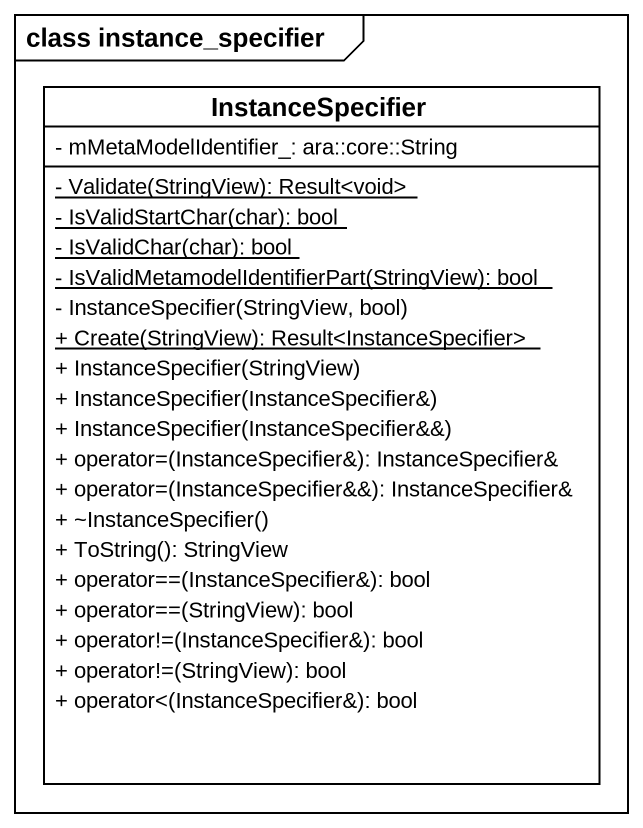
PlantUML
@startuml
mainframe class instance_specifier
hide circle
hide empty members
skinparam classAttributeIconSize 0
class InstanceSpecifier {
  - mMetaModelIdentifier_: ara::core::String
  {static} - Validate(StringView): Result<void>
  {static} - IsValidStartChar(char): bool
  {static} - IsValidChar(char): bool
  {static} - IsValidMetamodelIdentifierPart(StringView): bool
  - InstanceSpecifier(StringView, bool)
  {static} + Create(StringView): Result<InstanceSpecifier>
  + InstanceSpecifier(StringView)
  + InstanceSpecifier(InstanceSpecifier&)
  + InstanceSpecifier(InstanceSpecifier&&)
  + operator=(InstanceSpecifier&): InstanceSpecifier&
  + operator=(InstanceSpecifier&&): InstanceSpecifier&
  + ~InstanceSpecifier()
  + ToString(): StringView
  + operator==(InstanceSpecifier&): bool
  + operator==(StringView): bool
  + operator!=(InstanceSpecifier&): bool
  + operator!=(StringView): bool
  + operator<(InstanceSpecifier&): bool
}
@enduml
